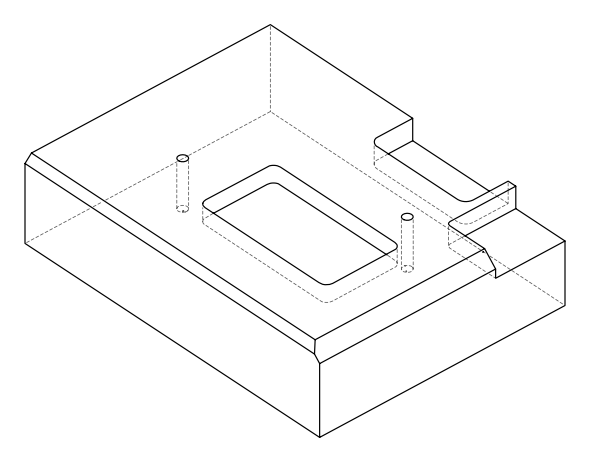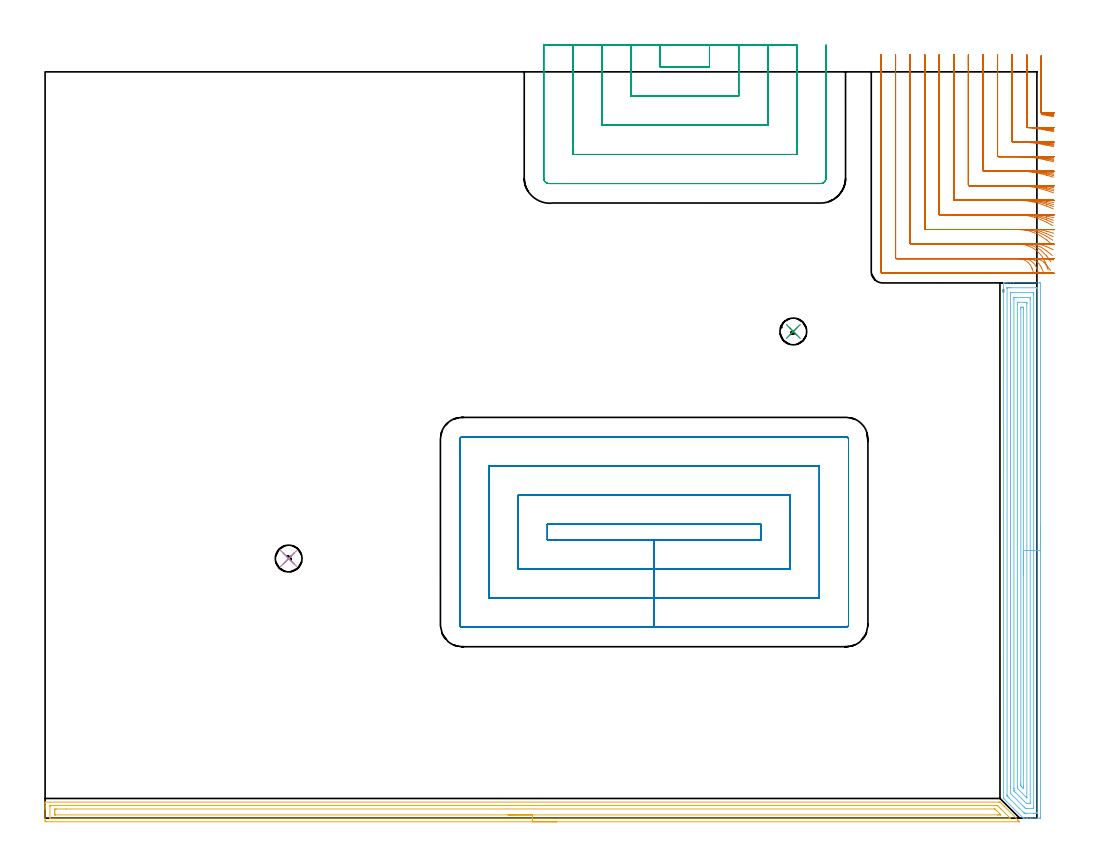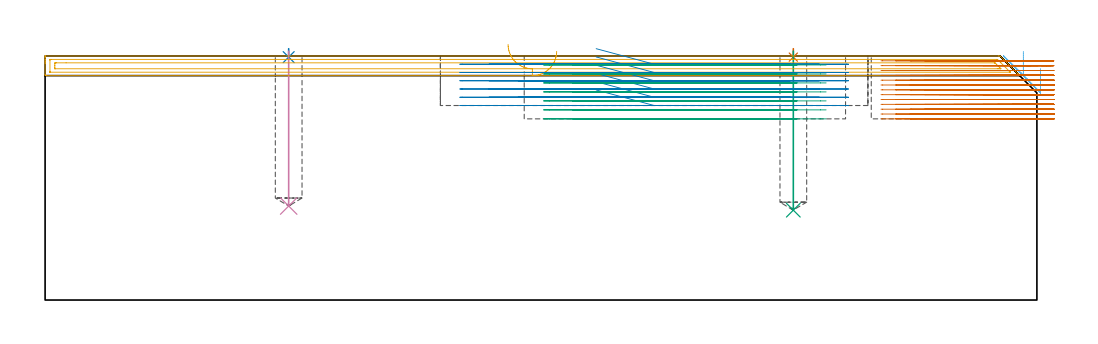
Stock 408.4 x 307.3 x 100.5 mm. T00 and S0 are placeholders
(PLAN: 9 operations, 4 tool changes, 88.8 min)
(1 SPOT_DRILL | STEP1POCKET | NXT0321_9005460120000 | 0.03 min | 1 mm3)
(2 SPOT_DRILL_1 | STEP1POCKET_1 | NXT0321_9005460120000 | 0.03 min | 1 mm3)
(3 DRILL_BLIND_HOLE_INTO_CENTER | STEP1POCKET | UGT0301_505 | 0.26 min | 5801 mm3)
(4 DRILL_BLIND_HOLE_INTO_CENTER_1 | STEP1POCKET_1 | UGT0301_505 | 0.26 min | 5640 mm3)
(5 AREA_MILL | FG_CHAMFER_SURFACE | UGT0205_001 | 9.77 min | 13317 mm3)
(6 AREA_MILL_1 | FG_CHAMFER_SURFACE_1 | UGT0205_001 | 10.71 min | 25969 mm3)
(7 MILL_CORNER_NOTCH_RECTANGULAR | CORNER_NOTCH_RECTANGULAR | NXT0201_009 | Follow Part, ap 2, ae 75% | 33.24 min | 152557 mm3)
(8 MILL_RECTANGULAR_POCKET | POCKET_RECTANGULAR_STRAIGHT | UGT0201_008 | Follow Part, ap 4, ae 75% | 17.02 min | 337586 mm3)
(9 MILL_SLOT | SLOT_PARTIAL_RECTANGULAR | UGT0201_008 | Follow Part, ap 4, ae 75% | 17.49 min | 183879 mm3)
(TOOL NXT0321_9005460120000 | NC Spot Drill, 142deg, 12mm, Carbide, Uncoated | D12 PA142 FL30 Z2)
(TOOL UGT0301_505 | Carbide Drill 11.0 mm | D11 PA118 FL94 Z2)
(TOOL UGT0205_001 | Chamfer Mill 20 x 3 x 45 deg. | D20 FL50 Z2)
(TOOL NXT0201_009 | ENDMILL 8mm [2P460-0800-NA 1630] | D8 FL26 Z6)
(TOOL UGT0201_008 | End Mill 16 mm | D16 FL32 Z4)
(OP 1 SPOT_DRILL)
G17 G21 G94 G90
T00 M6
G54
G17 G0 G90 X308.1 Y200.4 S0 M3
G43 Z110.5 H0
G94 G81 G98 Z100.027 F250. R103.5
G80
M5
M2
(OP 2 SPOT_DRILL_1)
G17 G21 G94 G90
T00 M6
G54
G17 G0 G90 X100.3 Y106.9 S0 M3
G43 Z110.5 H0
G94 G81 G98 Z100.027 F250. R103.5
G80
M5
M2
(OP 3 DRILL_BLIND_HOLE_INTO_CENTER)
G17 G21 G94 G90
T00 M6
G54
G17 G0 G90 X308.1 Y200.4 S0 M3
G43 Z110.5 H0
G94 G81 G98 Z37. F250. R102.5
G80
M5
M2
(OP 4 DRILL_BLIND_HOLE_INTO_CENTER_1)
G17 G21 G94 G90
T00 M6
G54
G17 G0 G90 X100.3 Y106.9 S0 M3
G43 Z110.5 H0
G94 G81 G98 Z38.7 F250. R102.5
G80
M5
M2
(OP 5 AREA_MILL)
G17 G21 G94 G90
T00 M6
G54
G17 G0 G90 X210.65 Y-1.5 S1061 M3
G43 Z110.5 H0
Z102.4
G94 G1 X210.612 Z101.528 F250.
X210.498 Z100.664
X210.309 Z99.812
X210.047 Z98.98
X209.713 Z98.174
X209.31 Z97.4
X208.842 Z96.664
X208.311 Z95.972
X207.721 Z95.329
X207.078 Z94.74
X206.386 Z94.209
X205.65 Z93.74
X204.876 Z93.337
X204.07 Z93.003
X203.238 Z92.741
X202.387 Z92.552
X201.522 Z92.438
X200.65 Z92.4
X0.613
X0.107 Y-1.495 Z92.403
X0.009 Y-1.492 Z92.406
X0. Y-0.992 Z92.905
Y3.435 Z97.33
Y3.99 Z97.887
Y4.321 Z98.217
Y4.876 Z98.772
Y5.206 Z99.101
Y5.869 Z99.768
Y6.22 Z100.12
X0.008 Y6.577 Z100.468
X0.01 Y6.605 Z100.495
X0.163 Y6.6 Z100.5
X392.649
X393.195 Z100.483
X393.26 Y6.54 Z100.44
X394.89 Y4.911 Z98.808
X400.499 Y-0.697 Z93.199
X400.603 Y-0.803 Z93.096
X400.687 Y-0.886 Z93.013
X400.794 Y-0.992 Z92.904
X401.235 Y-1.435 Z92.465
X401.282 Y-1.484 Z92.415
X401.283 Y-1.495 Z92.404
X401.282 Y-1.5 Z92.4
X200.65
Y-0.086 Z93.814
X2.178 Y-0.085 Z93.815
X2.077 Y-0.084 Z93.816
X2.028 Y-0.081 Z93.819
X2.011 Y-0.079 Z93.821
X2.009 Y-0.064 Z93.836
X2.004 Y0.044 Z93.944
X2.001 Y0.289 Z94.189
Y4.717 Z98.617
X2.005 Y5.113 Z99.013
X2.009 Y5.165 Z99.065
X2.013 Y5.18 Z99.08
X2.02 Y5.181 Z99.081
X2.073 Y5.184 Z99.084
X2.181 Y5.185 Z99.085
X2.399 Y5.186 Z99.086
X391.777
X391.995 Y5.184 Z99.084
X392.104 Y5.181 Z99.081
X392.154 Y5.179 Z99.079
X392.255 Y5.083 Z98.983
X392.649 Y4.699 Z98.599
X393.029 Y4.321 Z98.221
X393.542 Y3.808 Z97.708
X397.316 Y0.034 Z93.934
X397.383 Y-0.036 Z93.864
X397.409 Y-0.067 Z93.833
X397.418 Y-0.08 Z93.82
X397.41 Y-0.081 Z93.819
X397.312 Y-0.084 Z93.816
X397.115 Y-0.086 Z93.814
X397.094
X200.65
Y1.328 Z95.228
X4.186 Y1.329 Z95.229
X4.073 Y1.331 Z95.231
X4.033 Y1.333 Z95.233
X4.017 Y1.334 Z95.234
X4.01 Y1.359 Z95.259
X4.005 Y1.481 Z95.381
X4.001 Y1.665 Z95.565
X4. Y1.848 Z95.748
Y2.55 Z96.45
Y2.734 Z96.634
X4.004 Y3.435 Z97.335
X4.009 Y3.611 Z97.511
X4.025 Y3.764 Z97.664
X4.186 Y3.766 Z97.666
X4.741 Y3.77 Z97.67
X8.64 Y3.771 Z97.671
X390.863
X390.976 Y3.77 Z97.67
X391.066 Y3.767 Z97.667
X391.122 Y3.765 Z97.665
X391.158 Y3.731 Z97.631
X391.462 Y3.435 Z97.335
X391.756 Y3.144 Z97.044
X393.234 Y1.665 Z95.565
X393.542 Y1.352 Z95.252
X393.55 Y1.334 Z95.234
X393.542
X392.987 Y1.33 Z95.23
X392.649 Y1.329 Z95.229
X392.095 Y1.328 Z95.228
X200.65
X199.779 Z95.267
X198.914 Z95.38
X198.062 Z95.569
X197.23 Z95.832
X196.424 Z96.165
X195.65 Z96.568
X194.914 Z97.037
X194.222 Z97.568
X193.579 Z98.157
X192.99 Z98.801
X192.459 Z99.493
X191.99 Z100.228
X191.587 Z101.002
X191.253 Z101.808
X190.991 Z102.64
X190.802 Z103.492
X190.688 Z104.357
X190.65 Z105.228
G0 Z110.5
M5
M2
(OP 6 AREA_MILL_1)
G17 G21 G94 G90
T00 M6
G54
G17 G0 G90 X409.9 Y120.2 S1061 M3
G43 Z110.5 H0
Z95.3
G94 G1 Y120.162 Z94.428 F250.
Y120.048 Z93.563
Y119.859 Z92.712
Y119.597 Z91.88
Y119.263 Z91.074
Y118.86 Z90.3
Y118.392 Z89.564
Y117.86 Z88.872
Y117.271 Z88.229
Y116.628 Z87.64
Y115.936 Z87.108
Y115.2 Z86.64
Y114.426 Z86.237
Y113.62 Z85.903
Y112.788 Z85.641
Y111.936 Z85.452
Y111.072 Z85.338
Y110.2 Z85.3
Y1.009
X409.899 Y0.633 Z85.301
X409.894 Y0.121 Z85.304
X409.892 Y0.009 Z85.306
X409.387 Y0. Z85.81
X405.843 Z89.351
X404.44 Z90.756
X404.072 Z91.123
X403.11 Z92.089
X402.796 Y0.01 Z92.402
X402.562 Y0.237 Z92.637
X394.954 Y7.846 Z100.245
X394.725 Y8.079 Z100.469
X394.704 Y8.105 Z100.489
X394.7 Y8.236 Z100.5
Y220.214
X394.703 Y220.391 Z100.488
X394.729 Y220.4 Z100.462
X395.127 Z100.073
X395.363 Z99.837
X396.099 Z99.096
X397.353 Z97.844
X398.757 Z96.439
X409.387 Z85.811
X409.648 Y220.397 Z85.549
X409.892 Y220.39 Z85.306
X409.899 Y220.144 Z85.299
X409.9 Y110.2 Z85.3
X408.486 Z86.714
Y2.202
X408.484 Y2.092 Z86.716
X408.482 Y2.038 Z86.718
X408.48 Y2.018 Z86.72
X408.45 Y2.01 Z86.75
X408.031 Y2.002 Z87.169
X407.615 Y2. Z87.585
X407.147 Z88.053
X404.072 Z91.128
X403.603 Y2.001 Z91.597
X403.395 Y2.005 Z91.805
X403.291 Y2.01 Z91.909
X403.239 Y2.023 Z91.961
X403.186 Y2.071 Z92.014
X402.828 Y2.422 Z92.372
X396.985 Y8.265 Z98.215
X396.569 Y8.683 Z98.631
X396.145 Y9.117 Z99.055
X396.121 Y9.154 Z99.079
X396.118 Y9.178 Z99.082
X396.116 Y9.232 Z99.084
X396.114 Y9.342 Z99.086
Y9.562
X396.115 Y218.198 Z99.085
X396.116 Y218.308 Z99.084
X396.118 Y218.362 Z99.082
X396.12 Y218.382 Z99.08
X396.15 Y218.39 Z99.05
X396.569 Y218.398 Z98.631
X396.985 Y218.4 Z98.215
X397.453 Z97.747
X408.084 Y218.399 Z87.116
X408.35 Y218.394 Z86.85
X408.47 Y218.39 Z86.73
X408.485 Y217.994 Z86.715
X408.486 Y217.978 Z86.714
Y110.2
X407.072 Z88.128
X407.071 Y4.76 Z88.129
X407.067 Y4.211 Z88.133
X407.065 Y4.04 Z88.135
X407.058 Y4.01 Z88.142
X407.007 Y4.005 Z88.193
X406.937 Y4.001 Z88.263
X404.28 Y4. Z90.92
X404.072 Y4.002 Z91.128
X403.863 Y4.005 Z91.337
X403.726 Y4.01 Z91.474
X403.639 Y4.073 Z91.561
X403.491 Y4.211 Z91.709
X403.186 Y4.514 Z92.014
X402.594 Y5.105 Z92.606
X397.871 Y9.83 Z97.329
X397.554 Y10.154 Z97.646
X397.537 Y10.174 Z97.663
X397.533 Y10.204 Z97.667
X397.53 Y10.264 Z97.67
X397.529 Y10.357 Z97.671
X397.528 Y10.472 Z97.672
X397.529 Y215.64 Z97.671
X397.533 Y216.189 Z97.667
X397.535 Y216.36 Z97.665
X397.542 Y216.39 Z97.658
X397.593 Y216.395 Z97.607
X397.663 Y216.399 Z97.537
X406.521 Y216.4 Z88.679
X406.729 Y216.398 Z88.471
X406.938 Y216.392 Z88.262
X407.065 Y216.387 Z88.135
X407.068 Y216.304 Z88.132
X407.07 Y216.189 Z88.13
X407.071 Y215.844 Z88.129
X407.072 Y215.295 Z88.128
Y110.2
X405.657 Z89.543
Y6.894
X405.656 Y6.189 Z89.544
X405.654 Y6.087 Z89.546
X405.651 Y6.027 Z89.549
X405.645 Y6.01 Z89.555
X405.621 Y6.008 Z89.579
X405.4 Y6.004 Z89.8
X404.958 Y6. Z90.242
X404.514 Y6.001 Z90.686
X404.293 Y6.003 Z90.907
X404.183 Y6.007 Z91.017
X404.157 Y6.01 Z91.043
X404.129 Y6.031 Z91.071
X404.072 Y6.082 Z91.128
X403.255 Y6.894 Z91.946
X399.642 Y10.506 Z95.558
X399.216 Y10.937 Z95.984
X399.002 Y11.156 Z96.198
X398.952 Y11.209 Z96.248
X398.949 Y11.266 Z96.251
X398.946 Y11.366 Z96.254
X398.943 Y12.072 Z96.257
Y12.261
Y213.506
X398.944 Y214.211 Z96.256
X398.946 Y214.313 Z96.254
X398.95 Y214.373 Z96.25
X398.955 Y214.39 Z96.245
X398.979 Y214.392 Z96.221
X399.2 Y214.396 Z96.
X399.642 Y214.4 Z95.558
X404.958 Z90.242
X405.4 Y214.397 Z89.8
X405.621 Y214.392 Z89.579
X405.645 Y214.39 Z89.555
X405.651 Y214.378 Z89.549
X405.654 Y214.337 Z89.546
X405.656 Y214.278 Z89.544
X405.657 Y213.694 Z89.543
Y213.506
Y110.2
X404.243 Z90.957
Y8.452
X404.242 Y8.406 Z90.958
X404.239 Y8.377 Z90.961
X404.238 Y8.373 Z90.962
X404.228 Y8.38 Z90.972
X404.072 Y8.529 Z91.128
X403.915 Y8.683 Z91.285
X401.233 Y11.366 Z93.967
X400.528 Y12.082 Z94.672
X400.364 Y12.261 Z94.836
X400.361 Y12.429 Z94.839
X400.357 Y13.155 Z94.843
Y13.328
Y211.717
X400.358 Y211.889 Z94.842
X400.36 Y212.063 Z94.84
X400.366 Y212.39 Z94.834
X400.528 Y212.395 Z94.672
X400.739 Y212.399 Z94.461
X403.395 Y212.4 Z91.805
X404.072 Y212.398 Z91.128
X404.168 Y212.396 Z91.032
X404.226 Y212.391 Z90.974
X404.236 Y212.388 Z90.964
X404.239 Y212.335 Z90.961
X404.241 Y212.236 Z90.959
X404.243 Y211.89 Z90.957
Y211.717
Y110.2
X402.829 Z92.371
X402.828 Y13.155 Z92.372
X402.826 Y12.624 Z92.374
X402.822 Y12.261 Z92.378
X402.819 Y12.24 Z92.381
X402.792 Y12.261 Z92.408
X402.3 Y12.751 Z92.9
X401.903 Y13.155 Z93.297
X401.778 Y13.294 Z93.422
X401.776 Y13.422 Z93.424
X401.773 Y13.688 Z93.427
X401.771 Y14.049 Z93.429
Y14.584
X401.772 Y209.928 Z93.428
X401.773 Y210.195 Z93.427
X401.776 Y210.328 Z93.424
X401.778 Y210.386 Z93.422
X401.84 Y210.393 Z93.36
X402.3 Y210.397 Z92.9
X402.723 Y210.396 Z92.477
X402.815 Y210.39 Z92.385
X402.822 Y210.296 Z92.378
X402.826 Y209.928 Z92.374
X402.828 Y209.395 Z92.372
X402.829 Y110.2 Z92.371
Y109.328 Z92.409
Y108.464 Z92.523
Y107.612 Z92.712
Y106.78 Z92.974
Y105.974 Z93.308
Y105.2 Z93.711
Y104.464 Z94.18
Y103.772 Z94.711
Y103.129 Z95.3
Y102.54 Z95.943
Y102.008 Z96.635
Y101.54 Z97.371
Y101.137 Z98.145
Y100.803 Z98.951
Y100.541 Z99.783
Y100.352 Z100.635
Y100.238 Z101.499
Y100.2 Z102.371
G0 Z110.5
M5
M2
(OP 7 MILL_CORNER_NOTCH_RECTANGULAR)
G17 G21 G94 G90
T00 M6
G54
G17 G0 G90 X410.2 Y313.872 S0 M3
G43 Z110.5 H1
Z98.508
G94 G1 Y310.872 F250.
Y290.058 F500.
G3 X410.536 Y289.668 R0.4
G2 X412.4 Y289.36 R66.
G1 X415.353 Y288.83 F250.
G0 Z110.5
X404.2 Y314.3
Z98.508
G1 Y311.3
Y284.671 F500.
G3 X404.57 Y284.277 R0.4
G2 X412.4 Y283.254 R60.
G1 X415.343 Y282.671 F250.
G0 Z110.5
X398.2 Y314.3
Z98.508
G1 Y311.3
Y278.796 F500.
G3 X398.596 Y278.4 R0.4
G1 X400.73
G2 X412.4 Y277.124 R54.
G1 X415.329 Y276.476 F250.
G0 Z110.5
X392.2 Y314.3
Z98.508
G1 Y311.3
Y272.796 F500.
G3 X392.596 Y272.4 R0.4
G1 X400.73
G2 X412.4 Y270.96 R48.
G1 X415.31 Y270.23 F250.
G0 Z110.5
X386.2 Y314.3
Z98.508
G1 Y311.3
Y266.796 F500.
G3 X386.596 Y266.4 R0.4
G1 X400.73
G2 X412.4 Y264.746 R42.
G1 X415.282 Y263.913 F250.
G0 Z110.5
X380.2 Y314.3
Z98.508
G1 Y311.3
Y260.796 F500.
G3 X380.596 Y260.4 R0.4
G1 X400.73
G2 X412.4 Y258.456 R36.
G1 X415.238 Y257.484 F250.
G0 Z110.5
X374.2 Y314.3
Z98.508
G1 Y311.3
Y254.796 F500.
G3 X374.596 Y254.4 R0.4
G1 X400.73
G2 X412.4 Y252.037 R30.
G1 X415.164 Y250.87 F250.
G0 Z110.5
X368.2 Y314.3
Z98.508
G1 Y311.3
Y248.797 F500.
G3 X368.597 Y248.4 R0.4
G1 X400.73
G2 X412.4 Y245.372 R24.
G1 X415.021 Y243.913 F250.
G0 Z110.5
X362.2 Y314.3
Z98.508
G1 Y311.3
Y242.797 F500.
G3 X362.597 Y242.4 R0.4
G1 X400.73
G2 X412.4 Y238.105 R18.
G1 X414.684 Y236.16 F250.
G0 Z110.5
X356.2 Y314.3
Z98.508
G1 Y311.3
Y236.797 F500.
G3 X356.597 Y236.4 R0.4
G1 X400.73
G2 X411.972 Y228.599 R12.
G1 X413.021 Y225.789 F250.
G0 Z110.5
X350.2 Y314.3
Z98.508
G1 Y311.3
Y230.797 F500.
G3 X350.597 Y230.4 R0.4
G1 X400.73
G2 X406.387 Y226.4 R6.
G1 X406.887 Y224.986 F250.
G0 Z110.5
X344.2 Y314.3
Z98.508
G1 Y311.3
Y225.1 F500.
G3 X344.9 Y224.4 R0.7
G1 X400.73
X403.73 F250.
G0 Z110.5
X410.2 Y313.872
Z96.515
G1 Y310.872
Y290.326 F500.
G3 X410.548 Y289.934 R0.4
G2 X412.4 Y289.687 R66.
G1 X415.368 Y289.247 F250.
G0 Z110.5
X404.2 Y314.3
Z96.515
G1 Y311.3
Y284.766 F500.
G3 X404.583 Y284.371 R0.4
G2 X412.4 Y283.614 R60.
G1 X415.361 Y283.131 F250.
G0 Z110.5
X398.2 Y314.3
Z96.515
G1 Y311.3
Y278.796 F500.
G3 X398.596 Y278.4 R0.4
G1 X402.722
G2 X412.4 Y277.526 R54.
G1 X415.351 Y276.988 F250.
G0 Z110.5
X392.2 Y314.3
Z96.515
G1 Y311.3
Y272.796 F500.
G3 X392.596 Y272.4 R0.4
G1 X402.722
G2 X412.4 Y271.414 R48.
G1 X415.338 Y270.809 F250.
G0 Z110.5
X386.2 Y314.3
Z96.515
G1 Y311.3
Y266.796 F500.
G3 X386.596 Y266.4 R0.4
G1 X402.722
G2 X412.4 Y265.27 R42.
G1 X415.319 Y264.579 F250.
G0 Z110.5
X380.2 Y314.3
Z96.515
G1 Y311.3
Y260.796 F500.
G3 X380.596 Y260.4 R0.4
G1 X402.722
G2 X412.4 Y259.075 R36.
G1 X415.29 Y258.268 F250.
G0 Z110.5
X374.2 Y314.3
Z96.515
G1 Y311.3
Y254.796 F500.
G3 X374.596 Y254.4 R0.4
G1 X402.722
G2 X412.4 Y252.796 R30.
G1 X415.24 Y251.828 F250.
G0 Z110.5
X368.2 Y314.3
Z96.515
G1 Y311.3
Y248.797 F500.
G3 X368.597 Y248.4 R0.4
G1 X402.722
G2 X412.4 Y246.362 R24.
G1 X415.145 Y245.153 F250.
G0 Z110.5
X362.2 Y314.3
Z96.515
G1 Y311.3
Y242.797 F500.
G3 X362.597 Y242.4 R0.4
G1 X402.722
G2 X412.4 Y239.577 R18.
G1 X414.93 Y237.964 F250.
G0 Z110.5
X356.2 Y314.3
Z96.515
G1 Y311.3
Y236.797 F500.
G3 X356.597 Y236.4 R0.4
G1 X402.722
G2 X412.4 Y231.495 R12.
G1 X414.174 Y229.076 F250.
G0 Z110.5
X350.2 Y314.3
Z96.515
G1 Y311.3
Y230.797 F500.
G3 X350.597 Y230.4 R0.4
G1 X402.722
G2 X408.379 Y226.4 R6.
G1 X408.879 Y224.986 F250.
G0 Z110.5
X344.2 Y314.3
Z96.515
G1 Y311.3
Y225.1 F500.
G3 X344.9 Y224.4 R0.7
G1 X402.722
X405.722 F250.
G0 Z110.5
X410.2 Y313.872
Z94.523
G1 Y310.872
Y290.533 F500.
G3 X410.56 Y290.14 R0.4
G2 X412.4 Y289.95 R66.
G1 X415.38 Y289.6 F250.
G0 Z110.5
X404.2 Y314.3
Z94.523
G1 Y311.3
Y284.795 F500.
G3 X404.595 Y284.4 R0.4
G2 X412.4 Y283.905 R60.
G1 X415.375 Y283.52 F250.
G0 Z110.5
X398.2 Y314.3
Z94.523
G1 Y311.3
Y278.796 F500.
G3 X398.596 Y278.4 R0.4
G1 X404.707
G2 X412.4 Y277.849 R54.
G1 X415.369 Y277.422 F250.
G0 Z110.5
X392.2 Y314.3
Z94.523
G1 Y311.3
Y272.796 F500.
G3 X392.596 Y272.4 R0.4
G1 X404.707
G2 X412.4 Y271.779 R48.
G1 X415.361 Y271.299 F250.
G0 Z110.5
X386.2 Y314.3
Z94.523
G1 Y311.3
Y266.796 F500.
G3 X386.596 Y266.4 R0.4
G1 X404.707
G2 X412.4 Y265.689 R42.
G1 X415.349 Y265.14 F250.
G0 Z110.5
X380.2 Y314.3
Z94.523
G1 Y311.3
Y260.796 F500.
G3 X380.596 Y260.4 R0.4
G1 X404.707
G2 X412.4 Y259.568 R36.
G1 X415.331 Y258.927 F250.
G0 Z110.5
X374.2 Y314.3
Z94.523
G1 Y311.3
Y254.796 F500.
G3 X374.596 Y254.4 R0.4
G1 X404.707
G2 X412.4 Y253.397 R30.
G1 X415.3 Y252.627 F250.
G0 Z110.5
X368.2 Y314.3
Z94.523
G1 Y311.3
Y248.797 F500.
G3 X368.597 Y248.4 R0.4
G1 X404.707
G2 X412.4 Y247.133 R24.
G1 X415.242 Y246.172 F250.
G0 Z110.5
X362.2 Y314.3
Z94.523
G1 Y311.3
Y242.797 F500.
G3 X362.597 Y242.4 R0.4
G1 X404.707
G2 X412.4 Y240.673 R18.
G1 X415.112 Y239.391 F250.
G0 Z110.5
X356.2 Y314.3
Z94.523
G1 Y311.3
Y236.797 F500.
G3 X356.597 Y236.4 R0.4
G1 X404.707
G2 X412.4 Y233.609 R12.
G1 X414.702 Y231.686 F250.
G0 Z110.5
X350.2 Y314.3
Z94.523
G1 Y311.3
Y230.797 F500.
G3 X350.597 Y230.4 R0.4
G1 X404.707
G2 X410.2 Y226.813 R6.
G1 X411.406 Y224.067 F250.
G0 Z110.5
X344.2 Y314.3
Z94.523
G1 Y311.3
Y225.1 F500.
G3 X344.9 Y224.4 R0.7
G1 X404.707
X407.707 F250.
G0 Z110.5
X410.2 Y313.872
Z92.531
G1 Y310.872
Y290.718 F500.
G3 X410.576 Y290.323 R0.4
G2 X412.4 Y290.21 R66.
G1 X415.391 Y289.983 F250.
G0 Z110.5
X404.2 Y314.3
Z92.531
G1 Y311.3
Y284.795 F500.
G3 X404.595 Y284.4 R0.4
G1 X407.399
G2 X412.4 Y284.191 R60.
G1 X415.39 Y283.941 F250.
G0 Z110.5
X398.2 Y314.3
Z92.531
G1 Y311.3
Y278.796 F500.
G3 X398.596 Y278.4 R0.4
G1 X407.399
G2 X412.4 Y278.168 R54.
G1 X415.387 Y277.89 F250.
G0 Z110.5
X392.2 Y314.3
Z92.531
G1 Y311.3
Y272.796 F500.
G3 X392.596 Y272.4 R0.4
G1 X407.399
G2 X412.4 Y272.139 R48.
G1 X415.384 Y271.826 F250.
G0 Z110.5
X386.2 Y314.3
Z92.531
G1 Y311.3
Y266.796 F500.
G3 X386.596 Y266.4 R0.4
G1 X407.399
G2 X412.4 Y266.101 R42.
G1 X415.379 Y265.744 F250.
G0 Z110.5
X380.2 Y314.3
Z92.531
G1 Y311.3
Y260.796 F500.
G3 X380.596 Y260.4 R0.4
G1 X407.399
G2 X412.4 Y260.051 R36.
G1 X415.371 Y259.634 F250.
G0 Z110.5
X374.2 Y314.3
Z92.531
G1 Y311.3
Y254.796 F500.
G3 X374.596 Y254.4 R0.4
G1 X407.399
G2 X412.4 Y253.98 R30.
G1 X415.358 Y253.48 F250.
G0 Z110.5
X368.2 Y314.3
Z92.531
G1 Y311.3
Y248.797 F500.
G3 X368.597 Y248.4 R0.4
G1 X407.399
G2 X412.4 Y247.873 R24.
G1 X415.334 Y247.248 F250.
G0 Z110.5
X362.2 Y314.3
Z92.531
G1 Y311.3
Y242.797 F500.
G3 X362.597 Y242.4 R0.4
G1 X407.399
G2 X412.4 Y241.691 R18.
G1 X415.282 Y240.858 F250.
G0 Z110.5
X356.2 Y314.3
Z92.531
G1 Y311.3
Y236.797 F500.
G3 X356.597 Y236.4 R0.4
G1 X407.399
G2 X412.4 Y235.308 R12.
G1 X415.127 Y234.058 F250.
G0 Z110.5
X350.2 Y314.3
Z92.531
G1 Y311.3
Y230.797 F500.
G3 X350.597 Y230.4 R0.4
G1 X407.399
G2 X412.253 Y227.927 R6.
G1 X414.016 Y225.5 F250.
G0 Z110.5
X344.2 Y314.3
Z92.531
G1 Y311.3
Y225.1 F500.
G3 X344.9 Y224.4 R0.7
G1 X407.399
X410.399 F250.
G0 Z110.5
X410.2 Y313.872
Z90.538
G1 Y310.872
Y290.795 F500.
G3 X410.595 Y290.4 R0.4
G1 X411.446
G2 X412.4 Y290.393 R66.
G1 X415.4 Y290.35 F250.
G0 Z110.5
X404.2 Y314.3
Z90.538
G1 Y311.3
Y284.795 F500.
G3 X404.595 Y284.4 R0.4
G1 X411.446
G2 X412.4 Y284.392 R60.
G1 X415.4 Y284.345 F250.
G0 Z110.5
X398.2 Y314.3
Z90.538
G1 Y311.3
Y278.796 F500.
G3 X398.596 Y278.4 R0.4
G1 X411.446
G2 X412.4 Y278.392 R54.
G1 X415.4 Y278.339 F250.
G0 Z110.5
X392.2 Y314.3
Z90.538
G1 Y311.3
Y272.796 F500.
G3 X392.596 Y272.4 R0.4
G1 X411.446
G2 X412.4 Y272.391 R48.
G1 X415.399 Y272.331 F250.
G0 Z110.5
X386.2 Y314.3
Z90.538
G1 Y311.3
Y266.796 F500.
G3 X386.596 Y266.4 R0.4
G1 X411.446
G2 X412.4 Y266.389 R42.
G1 X415.399 Y266.321 F250.
G0 Z110.5
X380.2 Y314.3
Z90.538
G1 Y311.3
Y260.796 F500.
G3 X380.596 Y260.4 R0.4
G1 X411.446
G2 X412.4 Y260.387 R36.
G1 X415.399 Y260.308 F250.
G0 Z110.5
X374.2 Y314.3
Z90.538
G1 Y311.3
Y254.796 F500.
G3 X374.596 Y254.4 R0.4
G1 X411.446
G2 X412.4 Y254.385 R30.
G1 X415.398 Y254.289 F250.
G0 Z110.5
X368.2 Y314.3
Z90.538
G1 Y311.3
Y248.797 F500.
G3 X368.597 Y248.4 R0.4
G1 X411.446
G2 X412.4 Y248.381 R24.
G1 X415.398 Y248.262 F250.
G0 Z110.5
X362.2 Y314.3
Z90.538
G1 Y311.3
Y242.797 F500.
G3 X362.597 Y242.4 R0.4
G1 X411.446
G2 X412.4 Y242.375 R18.
G1 X415.396 Y242.216 F250.
G0 Z110.5
X356.2 Y314.3
Z90.538
G1 Y311.3
Y236.797 F500.
G3 X356.597 Y236.4 R0.4
G1 X411.446
G2 X412.4 Y236.362 R12.
G1 X415.39 Y236.123 F250.
G0 Z110.5
X350.2 Y314.3
Z90.538
G1 Y311.3
Y230.797 F500.
G3 X350.597 Y230.4 R0.4
G1 X411.446
G2 X412.4 Y230.324 R6.
G1 X415.362 Y229.846 F250.
G0 Z110.5
X344.2 Y314.3
Z90.538
G1 Y311.3
Y225.1 F500.
G3 X344.9 Y224.4 R0.7
G1 X411.446
X414.446 F250.
G0 Z110.5
X410.2 Y313.872
Z88.546
G1 Y310.872
Y290.795 F500.
G3 X410.595 Y290.4 R0.4
G1 X412.364
X412.4
X415.4 Y290.398 F250.
G0 Z110.5
X404.2 Y314.3
Z88.546
G1 Y311.3
Y284.795 F500.
G3 X404.595 Y284.4 R0.4
G1 X412.364
X412.4
X415.4 Y284.398 F250.
G0 Z110.5
X398.2 Y314.3
Z88.546
G1 Y311.3
Y278.796 F500.
G3 X398.596 Y278.4 R0.4
G1 X412.364
X412.4
X415.4 Y278.398 F250.
G0 Z110.5
X392.2 Y314.3
Z88.546
G1 Y311.3
Y272.796 F500.
G3 X392.596 Y272.4 R0.4
G1 X412.364
X412.4
X415.4 Y272.398 F250.
G0 Z110.5
X386.2 Y314.3
Z88.546
G1 Y311.3
Y266.796 F500.
G3 X386.596 Y266.4 R0.4
G1 X412.364
X412.4
X415.4 Y266.397 F250.
G0 Z110.5
X380.2 Y314.3
Z88.546
G1 Y311.3
Y260.796 F500.
G3 X380.596 Y260.4 R0.4
G1 X412.364
X412.4
X415.4 Y260.397 F250.
G0 Z110.5
X374.2 Y314.3
Z88.546
G1 Y311.3
Y254.796 F500.
G3 X374.596 Y254.4 R0.4
G1 X412.364
X412.4
X415.4 Y254.396 F250.
G0 Z110.5
X368.2 Y314.3
Z88.546
G1 Y311.3
Y248.797 F500.
G3 X368.597 Y248.4 R0.4
G1 X412.364
X412.4
X415.4 Y248.395 F250.
G0 Z110.5
X362.2 Y314.3
Z88.546
G1 Y311.3
Y242.797 F500.
G3 X362.597 Y242.4 R0.4
G1 X412.364
X412.4
X415.4 Y242.394 F250.
G0 Z110.5
X356.2 Y314.3
Z88.546
G1 Y311.3
Y236.797 F500.
G3 X356.597 Y236.4 R0.4
G1 X412.364
X412.4
X415.4 Y236.391 F250.
G0 Z110.5
X350.2 Y314.3
Z88.546
G1 Y311.3
Y230.797 F500.
G3 X350.597 Y230.4 R0.4
G1 X412.364
X412.4
X415.4 Y230.382 F250.
G0 Z110.5
X344.2 Y314.3
Z88.546
G1 Y311.3
Y225.1 F500.
G3 X344.9 Y224.4 R0.7
G1 X412.364
X415.364 F250.
G0 Z110.5
X410.2 Y313.872
Z86.554
G1 Y310.872
Y290.795 F500.
G3 X410.595 Y290.4 R0.4
G1 X412.4
X415.4 F250.
G0 Z110.5
X404.2 Y314.3
Z86.554
G1 Y311.3
Y284.795 F500.
G3 X404.595 Y284.4 R0.4
G1 X412.4
X415.4 F250.
G0 Z110.5
X398.2 Y314.3
Z86.554
G1 Y311.3
Y278.796 F500.
G3 X398.596 Y278.4 R0.4
G1 X412.4
X415.4 F250.
G0 Z110.5
X392.2 Y314.3
Z86.554
G1 Y311.3
Y272.796 F500.
G3 X392.596 Y272.4 R0.4
G1 X412.4
X415.4 F250.
G0 Z110.5
X386.2 Y314.3
Z86.554
G1 Y311.3
Y266.796 F500.
G3 X386.596 Y266.4 R0.4
G1 X412.4
X415.4 F250.
G0 Z110.5
X380.2 Y314.3
Z86.554
G1 Y311.3
Y260.796 F500.
G3 X380.596 Y260.4 R0.4
G1 X412.4
X415.4 F250.
G0 Z110.5
X374.2 Y314.3
Z86.554
G1 Y311.3
Y254.796 F500.
G3 X374.596 Y254.4 R0.4
G1 X412.4
X415.4 F250.
G0 Z110.5
X368.2 Y314.3
Z86.554
G1 Y311.3
Y248.797 F500.
G3 X368.597 Y248.4 R0.4
G1 X412.4
X415.4 F250.
G0 Z110.5
X362.2 Y314.3
Z86.554
G1 Y311.3
Y242.797 F500.
G3 X362.597 Y242.4 R0.4
G1 X412.4
X415.4 F250.
G0 Z110.5
X356.2 Y314.3
Z86.554
G1 Y311.3
Y236.797 F500.
G3 X356.597 Y236.4 R0.4
G1 X412.4
X415.4 F250.
G0 Z110.5
X350.2 Y314.3
Z86.554
G1 Y311.3
Y230.797 F500.
G3 X350.597 Y230.4 R0.4
G1 X412.4
X415.4 F250.
G0 Z110.5
X344.2 Y314.3
Z86.554
G1 Y311.3
Y225.1 F500.
G3 X344.9 Y224.4 R0.7
G1 X412.4
X415.4 F250.
G0 Z110.5
X410.2 Y313.872
Z84.562
G1 Y310.872
Y290.795 F500.
G3 X410.595 Y290.4 R0.4
G1 X412.4
X415.4 F250.
G0 Z110.5
X404.2 Y314.3
Z84.562
G1 Y311.3
Y284.795 F500.
G3 X404.595 Y284.4 R0.4
G1 X412.4
X415.4 F250.
G0 Z110.5
X398.2 Y314.3
Z84.562
G1 Y311.3
Y278.796 F500.
G3 X398.596 Y278.4 R0.4
G1 X412.4
X415.4 F250.
G0 Z110.5
X392.2 Y314.3
Z84.562
G1 Y311.3
Y272.796 F500.
G3 X392.596 Y272.4 R0.4
G1 X412.4
X415.4 F250.
G0 Z110.5
X386.2 Y314.3
Z84.562
G1 Y311.3
Y266.796 F500.
G3 X386.596 Y266.4 R0.4
G1 X412.4
X415.4 F250.
G0 Z110.5
X380.2 Y314.3
Z84.562
G1 Y311.3
Y260.796 F500.
G3 X380.596 Y260.4 R0.4
G1 X412.4
X415.4 F250.
G0 Z110.5
X374.2 Y314.3
Z84.562
G1 Y311.3
Y254.796 F500.
G3 X374.596 Y254.4 R0.4
G1 X412.4
X415.4 F250.
G0 Z110.5
X368.2 Y314.3
Z84.562
G1 Y311.3
Y248.797 F500.
G3 X368.597 Y248.4 R0.4
G1 X412.4
X415.4 F250.
G0 Z110.5
X362.2 Y314.3
Z84.562
G1 Y311.3
Y242.797 F500.
G3 X362.597 Y242.4 R0.4
G1 X412.4
X415.4 F250.
G0 Z110.5
X356.2 Y314.3
Z84.562
G1 Y311.3
Y236.797 F500.
G3 X356.597 Y236.4 R0.4
G1 X412.4
X415.4 F250.
G0 Z110.5
X350.2 Y314.3
Z84.562
G1 Y311.3
Y230.797 F500.
G3 X350.597 Y230.4 R0.4
G1 X412.4
X415.4 F250.
G0 Z110.5
X344.2 Y314.3
Z84.562
G1 Y311.3
Y225.1 F500.
G3 X344.9 Y224.4 R0.7
G1 X412.4
X415.4 F250.
G0 Z110.5
X410.2 Y313.872
Z82.569
G1 Y310.872
Y290.795 F500.
G3 X410.595 Y290.4 R0.4
G1 X412.4
X415.4 F250.
G0 Z110.5
X404.2 Y314.3
Z82.569
G1 Y311.3
Y284.795 F500.
G3 X404.595 Y284.4 R0.4
G1 X412.4
X415.4 F250.
G0 Z110.5
X398.2 Y314.3
Z82.569
G1 Y311.3
Y278.796 F500.
G3 X398.596 Y278.4 R0.4
G1 X412.4
X415.4 F250.
G0 Z110.5
X392.2 Y314.3
Z82.569
G1 Y311.3
Y272.796 F500.
G3 X392.596 Y272.4 R0.4
G1 X412.4
X415.4 F250.
G0 Z110.5
X386.2 Y314.3
Z82.569
G1 Y311.3
Y266.796 F500.
G3 X386.596 Y266.4 R0.4
G1 X412.4
X415.4 F250.
G0 Z110.5
X380.2 Y314.3
Z82.569
G1 Y311.3
Y260.796 F500.
G3 X380.596 Y260.4 R0.4
G1 X412.4
X415.4 F250.
G0 Z110.5
X374.2 Y314.3
Z82.569
G1 Y311.3
Y254.796 F500.
G3 X374.596 Y254.4 R0.4
G1 X412.4
X415.4 F250.
G0 Z110.5
X368.2 Y314.3
Z82.569
G1 Y311.3
Y248.797 F500.
G3 X368.597 Y248.4 R0.4
G1 X412.4
X415.4 F250.
G0 Z110.5
X362.2 Y314.3
Z82.569
G1 Y311.3
Y242.797 F500.
G3 X362.597 Y242.4 R0.4
G1 X412.4
X415.4 F250.
G0 Z110.5
X356.2 Y314.3
Z82.569
G1 Y311.3
Y236.797 F500.
G3 X356.597 Y236.4 R0.4
G1 X412.4
X415.4 F250.
G0 Z110.5
X350.2 Y314.3
Z82.569
G1 Y311.3
Y230.797 F500.
G3 X350.597 Y230.4 R0.4
G1 X412.4
X415.4 F250.
G0 Z110.5
X344.2 Y314.3
Z82.569
G1 Y311.3
Y225.1 F500.
G3 X344.9 Y224.4 R0.7
G1 X412.4
X415.4 F250.
G0 Z110.5
X410.2 Y313.872
Z80.577
G1 Y310.872
Y290.795 F500.
G3 X410.595 Y290.4 R0.4
G1 X412.4
X415.4 F250.
G0 Z110.5
X404.2 Y314.3
Z80.577
G1 Y311.3
Y284.795 F500.
G3 X404.595 Y284.4 R0.4
G1 X412.4
X415.4 F250.
G0 Z110.5
X398.2 Y314.3
Z80.577
G1 Y311.3
Y278.796 F500.
G3 X398.596 Y278.4 R0.4
G1 X412.4
X415.4 F250.
G0 Z110.5
X392.2 Y314.3
Z80.577
G1 Y311.3
Y272.796 F500.
G3 X392.596 Y272.4 R0.4
G1 X412.4
X415.4 F250.
G0 Z110.5
X386.2 Y314.3
Z80.577
G1 Y311.3
Y266.796 F500.
G3 X386.596 Y266.4 R0.4
G1 X412.4
X415.4 F250.
G0 Z110.5
X380.2 Y314.3
Z80.577
G1 Y311.3
Y260.796 F500.
G3 X380.596 Y260.4 R0.4
G1 X412.4
X415.4 F250.
G0 Z110.5
X374.2 Y314.3
Z80.577
G1 Y311.3
Y254.796 F500.
G3 X374.596 Y254.4 R0.4
G1 X412.4
X415.4 F250.
G0 Z110.5
X368.2 Y314.3
Z80.577
G1 Y311.3
Y248.797 F500.
G3 X368.597 Y248.4 R0.4
G1 X412.4
X415.4 F250.
G0 Z110.5
X362.2 Y314.3
Z80.577
G1 Y311.3
Y242.797 F500.
G3 X362.597 Y242.4 R0.4
G1 X412.4
X415.4 F250.
G0 Z110.5
X356.2 Y314.3
Z80.577
G1 Y311.3
Y236.797 F500.
G3 X356.597 Y236.4 R0.4
G1 X412.4
X415.4 F250.
G0 Z110.5
X350.2 Y314.3
Z80.577
G1 Y311.3
Y230.797 F500.
G3 X350.597 Y230.4 R0.4
G1 X412.4
X415.4 F250.
G0 Z110.5
X344.2 Y314.3
Z80.577
G1 Y311.3
Y225.1 F500.
G3 X344.9 Y224.4 R0.7
G1 X412.4
X415.4 F250.
G0 Z110.5
X410.2 Y313.872
Z78.585
G1 Y310.872
Y290.795 F500.
G3 X410.595 Y290.4 R0.4
G1 X412.4
X415.4 F250.
G0 Z110.5
X404.2 Y314.3
Z78.585
G1 Y311.3
Y284.795 F500.
G3 X404.595 Y284.4 R0.4
G1 X412.4
X415.4 F250.
G0 Z110.5
X398.2 Y314.3
Z78.585
G1 Y311.3
Y278.796 F500.
G3 X398.596 Y278.4 R0.4
G1 X412.4
X415.4 F250.
G0 Z110.5
X392.2 Y314.3
Z78.585
G1 Y311.3
Y272.796 F500.
G3 X392.596 Y272.4 R0.4
G1 X412.4
X415.4 F250.
G0 Z110.5
X386.2 Y314.3
Z78.585
G1 Y311.3
Y266.796 F500.
G3 X386.596 Y266.4 R0.4
G1 X412.4
X415.4 F250.
G0 Z110.5
X380.2 Y314.3
Z78.585
G1 Y311.3
Y260.796 F500.
G3 X380.596 Y260.4 R0.4
G1 X412.4
X415.4 F250.
G0 Z110.5
X374.2 Y314.3
Z78.585
G1 Y311.3
Y254.796 F500.
G3 X374.596 Y254.4 R0.4
G1 X412.4
X415.4 F250.
G0 Z110.5
X368.2 Y314.3
Z78.585
G1 Y311.3
Y248.797 F500.
G3 X368.597 Y248.4 R0.4
G1 X412.4
X415.4 F250.
G0 Z110.5
X362.2 Y314.3
Z78.585
G1 Y311.3
Y242.797 F500.
G3 X362.597 Y242.4 R0.4
G1 X412.4
X415.4 F250.
G0 Z110.5
X356.2 Y314.3
Z78.585
G1 Y311.3
Y236.797 F500.
G3 X356.597 Y236.4 R0.4
G1 X412.4
X415.4 F250.
G0 Z110.5
X350.2 Y314.3
Z78.585
G1 Y311.3
Y230.797 F500.
G3 X350.597 Y230.4 R0.4
G1 X412.4
X415.4 F250.
G0 Z110.5
X344.2 Y314.3
Z78.585
G1 Y311.3
Y225.1 F500.
G3 X344.9 Y224.4 R0.7
G1 X412.4
X415.4 F250.
G0 Z110.5
X410.2 Y313.872
Z76.592
G1 Y310.872
Y290.795 F500.
G3 X410.595 Y290.4 R0.4
G1 X412.4
X415.4 F250.
G0 Z110.5
X404.2 Y314.3
Z76.592
G1 Y311.3
Y284.795 F500.
G3 X404.595 Y284.4 R0.4
G1 X412.4
X415.4 F250.
G0 Z110.5
X398.2 Y314.3
Z76.592
G1 Y311.3
Y278.796 F500.
G3 X398.596 Y278.4 R0.4
G1 X412.4
X415.4 F250.
G0 Z110.5
X392.2 Y314.3
Z76.592
G1 Y311.3
Y272.796 F500.
G3 X392.596 Y272.4 R0.4
G1 X412.4
X415.4 F250.
G0 Z110.5
X386.2 Y314.3
Z76.592
G1 Y311.3
Y266.796 F500.
G3 X386.596 Y266.4 R0.4
G1 X412.4
X415.4 F250.
G0 Z110.5
X380.2 Y314.3
Z76.592
G1 Y311.3
Y260.796 F500.
G3 X380.596 Y260.4 R0.4
G1 X412.4
X415.4 F250.
G0 Z110.5
X374.2 Y314.3
Z76.592
G1 Y311.3
Y254.796 F500.
G3 X374.596 Y254.4 R0.4
G1 X412.4
X415.4 F250.
G0 Z110.5
X368.2 Y314.3
Z76.592
G1 Y311.3
Y248.797 F500.
G3 X368.597 Y248.4 R0.4
G1 X412.4
X415.4 F250.
G0 Z110.5
X362.2 Y314.3
Z76.592
G1 Y311.3
Y242.797 F500.
G3 X362.597 Y242.4 R0.4
G1 X412.4
X415.4 F250.
G0 Z110.5
X356.2 Y314.3
Z76.592
G1 Y311.3
Y236.797 F500.
G3 X356.597 Y236.4 R0.4
G1 X412.4
X415.4 F250.
G0 Z110.5
X350.2 Y314.3
Z76.592
G1 Y311.3
Y230.797 F500.
G3 X350.597 Y230.4 R0.4
G1 X412.4
X415.4 F250.
G0 Z110.5
X344.2 Y314.3
Z76.592
G1 Y311.3
Y225.1 F500.
G3 X344.9 Y224.4 R0.7
G1 X412.4
X415.4 F250.
G0 Z110.5
X410.2 Y313.872
Z74.6
G1 Y310.872
Y290.795 F500.
G3 X410.595 Y290.4 R0.4
G1 X412.4
X415.4 F250.
G0 Z110.5
X404.2 Y314.3
Z74.6
G1 Y311.3
Y284.795 F500.
G3 X404.595 Y284.4 R0.4
G1 X412.4
X415.4 F250.
G0 Z110.5
X398.2 Y314.3
Z74.6
G1 Y311.3
Y278.796 F500.
G3 X398.596 Y278.4 R0.4
G1 X412.4
X415.4 F250.
G0 Z110.5
X392.2 Y314.3
Z74.6
G1 Y311.3
Y272.796 F500.
G3 X392.596 Y272.4 R0.4
G1 X412.4
X415.4 F250.
G0 Z110.5
X386.2 Y314.3
Z74.6
G1 Y311.3
Y266.796 F500.
G3 X386.596 Y266.4 R0.4
G1 X412.4
X415.4 F250.
G0 Z110.5
X380.2 Y314.3
Z74.6
G1 Y311.3
Y260.796 F500.
G3 X380.596 Y260.4 R0.4
G1 X412.4
X415.4 F250.
G0 Z110.5
X374.2 Y314.3
Z74.6
G1 Y311.3
Y254.796 F500.
G3 X374.596 Y254.4 R0.4
G1 X412.4
X415.4 F250.
G0 Z110.5
X368.2 Y314.3
Z74.6
G1 Y311.3
Y248.797 F500.
G3 X368.597 Y248.4 R0.4
G1 X412.4
X415.4 F250.
G0 Z110.5
X362.2 Y314.3
Z74.6
G1 Y311.3
Y242.797 F500.
G3 X362.597 Y242.4 R0.4
G1 X412.4
X415.4 F250.
G0 Z110.5
X356.2 Y314.3
Z74.6
G1 Y311.3
Y236.797 F500.
G3 X356.597 Y236.4 R0.4
G1 X412.4
X415.4 F250.
G0 Z110.5
X350.2 Y314.3
Z74.6
G1 Y311.3
Y230.797 F500.
G3 X350.597 Y230.4 R0.4
G1 X412.4
X415.4 F250.
G0 Z110.5
X344.2 Y314.3
Z74.6
G1 Y311.3
Y225.1 F500.
G3 X344.9 Y224.4 R0.7
G1 X412.4
X415.4 F250.
G0 Z110.5
M5
M2
(OP 8 MILL_RECTANGULAR_POCKET)
G17 G21 G94 G90
T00 M6
G54
G17 G0 G90 X226.915 Y114.6 S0 M3
G43 Z110.5 H0
Z103.5
G94 G1 X250.8 Z97.1 F250.
X294.8 F500.
Y121.
X206.8
Y114.6
X250.8
Y102.6
X306.8
Y133.
X194.8
Y102.6
X250.8
Y90.6
X318.8
Y145.
X182.8
Y90.6
X250.8
Y78.6
X329.9
G3 X330.8 Y79.5 R0.9
G1 Y156.1
G3 X329.9 Y157. R0.9
G1 X171.7
G3 X170.8 Y156.1 R0.9
G1 Y79.5
G3 X171.7 Y78.6 R0.9
G1 X250.8
X251.8
G0 X226.915 Y114.6 Z100.1
G1 X250.8 Z93.7 F250.
X294.8 F500.
Y121.
X206.8
Y114.6
X250.8
Y102.6
X306.8
Y133.
X194.8
Y102.6
X250.8
Y90.6
X318.8
Y145.
X182.8
Y90.6
X250.8
Y78.6
X329.9
G3 X330.8 Y79.5 R0.9
G1 Y156.1
G3 X329.9 Y157. R0.9
G1 X171.7
G3 X170.8 Y156.1 R0.9
G1 Y79.5
G3 X171.7 Y78.6 R0.9
G1 X250.8
X251.8
G0 X226.915 Y114.6 Z96.7
G1 X250.8 Z90.3 F250.
X294.8 F500.
Y121.
X206.8
Y114.6
X250.8
Y102.6
X306.8
Y133.
X194.8
Y102.6
X250.8
Y90.6
X318.8
Y145.
X182.8
Y90.6
X250.8
Y78.6
X329.9
G3 X330.8 Y79.5 R0.9
G1 Y156.1
G3 X329.9 Y157. R0.9
G1 X171.7
G3 X170.8 Y156.1 R0.9
G1 Y79.5
G3 X171.7 Y78.6 R0.9
G1 X250.8
X251.8
G0 X226.915 Y114.6 Z93.3
G1 X250.8 Z86.9 F250.
X294.8 F500.
Y121.
X206.8
Y114.6
X250.8
Y102.6
X306.8
Y133.
X194.8
Y102.6
X250.8
Y90.6
X318.8
Y145.
X182.8
Y90.6
X250.8
Y78.6
X329.9
G3 X330.8 Y79.5 R0.9
G1 Y156.1
G3 X329.9 Y157. R0.9
G1 X171.7
G3 X170.8 Y156.1 R0.9
G1 Y79.5
G3 X171.7 Y78.6 R0.9
G1 X250.8
X251.8
G0 X226.915 Y114.6 Z89.9
G1 X250.8 Z83.5 F250.
X294.8 F500.
Y121.
X206.8
Y114.6
X250.8
Y102.6
X306.8
Y133.
X194.8
Y102.6
X250.8
Y90.6
X318.8
Y145.
X182.8
Y90.6
X250.8
Y78.6
X329.9
G3 X330.8 Y79.5 R0.9
G1 Y156.1
G3 X329.9 Y157. R0.9
G1 X171.7
G3 X170.8 Y156.1 R0.9
G1 Y79.5
G3 X171.7 Y78.6 R0.9
G1 X250.8
X251.8
G0 X226.915 Y114.6 Z86.5
G1 X250.8 Z80.1 F250.
X294.8 F500.
Y121.
X206.8
Y114.6
X250.8
Y102.6
X306.8
Y133.
X194.8
Y102.6
X250.8
Y90.6
X318.8
Y145.
X182.8
Y90.6
X250.8
Y78.6
X329.9
G3 X330.8 Y79.5 R0.9
G1 Y156.1
G3 X329.9 Y157. R0.9
G1 X171.7
G3 X170.8 Y156.1 R0.9
G1 Y79.5
G3 X171.7 Y78.6 R0.9
G1 X250.8
X251.8
G0 Z110.5
M5
M2
(OP 9 MILL_SLOT)
G17 G21 G94 G90
T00 M6
G54
G17 G0 G90 X253.3 Y318.3 S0 M3
G43 Z110.5 H0
Z96.8
G94 G1 Y315.3 F250.
Y309.3 F500.
X273.6
Y315.3
Y318.3 F250.
X241.3
Y315.3
Y297.3 F500.
X285.6
Y315.3
Y318.3 F250.
X229.3
Y315.3
Y285.3 F500.
X297.6
Y315.3
Y318.3 F250.
X217.3
Y315.3
Y273.3 F500.
X309.6
Y315.3
Y318.3 F250.
X205.3
Y315.3
Y263.6 F500.
G3 X207.6 Y261.3 R2.3
G1 X319.3
G3 X321.6 Y263.6 R2.3
G1 Y315.3
Y318.3 F250.
G0 X253.3 Z93.1
G1 Y315.3
Y309.3 F500.
X273.6
Y315.3
Y318.3 F250.
X241.3
Y315.3
Y297.3 F500.
X285.6
Y315.3
Y318.3 F250.
X229.3
Y315.3
Y285.3 F500.
X297.6
Y315.3
Y318.3 F250.
X217.3
Y315.3
Y273.3 F500.
X309.6
Y315.3
Y318.3 F250.
X205.3
Y315.3
Y263.6 F500.
G3 X207.6 Y261.3 R2.3
G1 X319.3
G3 X321.6 Y263.6 R2.3
G1 Y315.3
Y318.3 F250.
G0 X253.3 Z89.4
G1 Y315.3
Y309.3 F500.
X273.6
Y315.3
Y318.3 F250.
X241.3
Y315.3
Y297.3 F500.
X285.6
Y315.3
Y318.3 F250.
X229.3
Y315.3
Y285.3 F500.
X297.6
Y315.3
Y318.3 F250.
X217.3
Y315.3
Y273.3 F500.
X309.6
Y315.3
Y318.3 F250.
X205.3
Y315.3
Y263.6 F500.
G3 X207.6 Y261.3 R2.3
G1 X319.3
G3 X321.6 Y263.6 R2.3
G1 Y315.3
Y318.3 F250.
G0 X253.3 Z85.7
G1 Y315.3
Y309.3 F500.
X273.6
Y315.3
Y318.3 F250.
X241.3
Y315.3
Y297.3 F500.
X285.6
Y315.3
Y318.3 F250.
X229.3
Y315.3
Y285.3 F500.
X297.6
Y315.3
Y318.3 F250.
X217.3
Y315.3
Y273.3 F500.
X309.6
Y315.3
Y318.3 F250.
X205.3
Y315.3
Y263.6 F500.
G3 X207.6 Y261.3 R2.3
G1 X319.3
G3 X321.6 Y263.6 R2.3
G1 Y315.3
Y318.3 F250.
G0 X253.3 Z82.
G1 Y315.3
Y309.3 F500.
X273.6
Y315.3
Y318.3 F250.
X241.3
Y315.3
Y297.3 F500.
X285.6
Y315.3
Y318.3 F250.
X229.3
Y315.3
Y285.3 F500.
X297.6
Y315.3
Y318.3 F250.
X217.3
Y315.3
Y273.3 F500.
X309.6
Y315.3
Y318.3 F250.
X205.3
Y315.3
Y263.6 F500.
G3 X207.6 Y261.3 R2.3
G1 X319.3
G3 X321.6 Y263.6 R2.3
G1 Y315.3
Y318.3 F250.
G0 X253.3 Z78.3
G1 Y315.3
Y309.3 F500.
X273.6
Y315.3
Y318.3 F250.
X241.3
Y315.3
Y297.3 F500.
X285.6
Y315.3
Y318.3 F250.
X229.3
Y315.3
Y285.3 F500.
X297.6
Y315.3
Y318.3 F250.
X217.3
Y315.3
Y273.3 F500.
X309.6
Y315.3
Y318.3 F250.
X205.3
Y315.3
Y263.6 F500.
G3 X207.6 Y261.3 R2.3
G1 X319.3
G3 X321.6 Y263.6 R2.3
G1 Y315.3
Y318.3 F250.
G0 X253.3 Z74.6
G1 Y315.3
Y309.3 F500.
X273.6
Y315.3
Y318.3 F250.
X241.3
Y315.3
Y297.3 F500.
X285.6
Y315.3
Y318.3 F250.
X229.3
Y315.3
Y285.3 F500.
X297.6
Y315.3
Y318.3 F250.
X217.3
Y315.3
Y273.3 F500.
X309.6
Y315.3
Y318.3 F250.
X205.3
Y315.3
Y263.6 F500.
G3 X207.6 Y261.3 R2.3
G1 X319.3
G3 X321.6 Y263.6 R2.3
G1 Y315.3
Y318.3 F250.
G0 Z110.5
M5
M2
